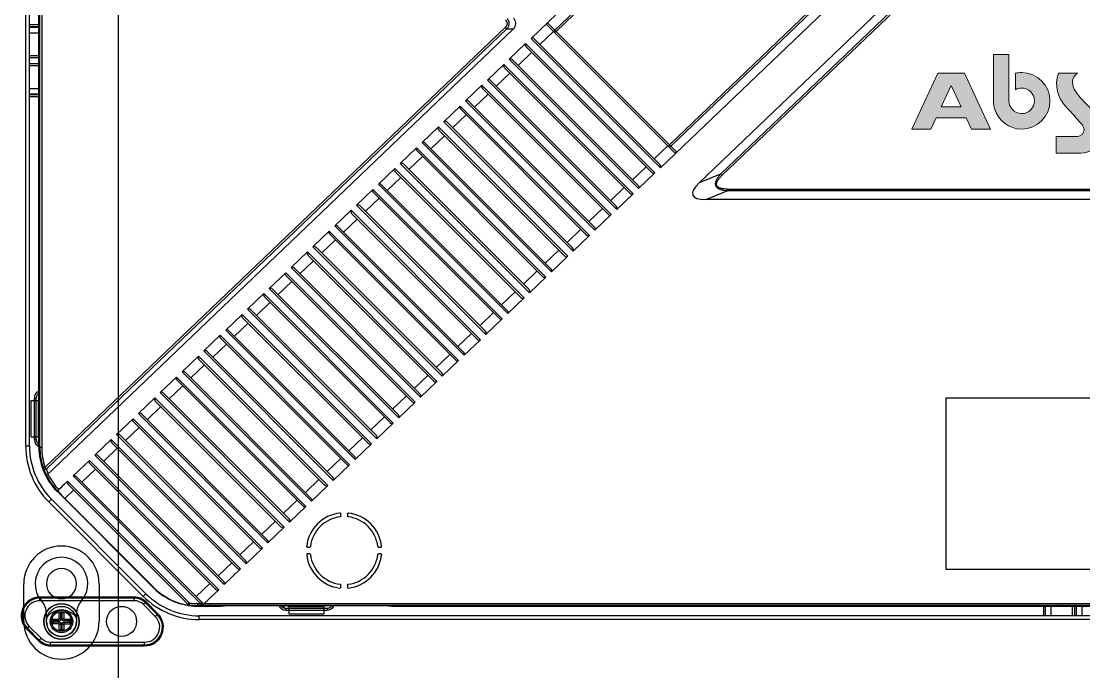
# Model space of a CAD drawing. Header units: millimetres. Extents: x 562 to 17351, y 2396 to 6995.
# Drawn here: x 12744.6 to 13026.5, y 4887.9 to 5060.4 of the extents above; entities that cross this region are included whole.
import ezdxf

# ---------------------------------------------------------------- set-up
doc = ezdxf.new("R2010")
doc.units = ezdxf.units.MM
doc.layers.add('02___PRT_ALL_AXES', color=7, linetype='Continuous')
doc.layers.add('1轮廓线', color=7, linetype='Continuous', lineweight=25)
doc.layers.add('图层 1', color=7, linetype='Continuous', lineweight=18)

# ---------------------------------------------------------------- blocks, each defined once
blk = doc.blocks.new('32211212')
at = {"color": 114, "linetype": 'Continuous', "lineweight": 25, "true_color": 0x139b48}
for p, q in [((3763.61, 2160.17), (3763.61, 1682.67)), ((3738.61, 1939.17), (3738.61, 1949.17)), ((3758.61, 1949.17), (3758.61, 1939.17)), ((3744.61, 1939.17), (3744.61, 1941.23)), ((3752.61, 1941.23), (3752.61, 1939.17))]:
    blk.add_line(p, q, dxfattribs=at)
for centre, radius, start, end in [((3748.61, 1949.17), 10, 0, 180), ((3748.61, 1949.17), 7, 318.5904, 221.4096), ((3748.61, 1949.17), 4, 0, 180), ((3748.61, 1949.17), 4, 180, 0), ((3739.61, 1941.23), 5, 0, 41.4096), ((3757.61, 1941.23), 5, 138.5904, 180), ((3748.61, 1937.17), 5, 36.8699, 143.1301), ((3748.61, 1939.17), 10, 180, 0), ((3748.61, 1939.17), 4, 180, 0)]:
    blk.add_arc(centre, radius, start, end, dxfattribs=at)
blk = doc.blocks.new('*U169')
blk.add_blockref('32211212', (-3997.61, -1923.42))
blk = doc.blocks.new('*U170')
at = {"color": 0, "linetype": 'ByBlock', "lineweight": -2, "transparency": 16777216}
blk.add_blockref('*U169', (600, 675), dxfattribs=at)
blk = doc.blocks.new('DASFASFASEFWE')
at = {"true_color": 0xf58220}
h = blk.add_hatch(color=30, dxfattribs=at)
edge = h.paths.add_edge_path()
edge.add_spline(control_points=[(114.92, 3376.47), (115.06, 3376.06), (115.29, 3375.68), (115.57, 3375.36), (116.19, 3374.65), (117.1, 3374.2), (118.12, 3374.2), (119.99, 3374.2), (121.51, 3375.73), (121.51, 3377.59), (121.51, 3379.46), (119.99, 3380.99), (118.12, 3380.99), (117.51, 3380.99), (116.94, 3380.82), (116.44, 3380.54), (116.44, 3380.54), (116.44, 3384.89), (116.44, 3384.89), (117, 3385.02), (117.56, 3385.08), (118.12, 3385.08), (122.24, 3385.08), (125.61, 3381.72), (125.61, 3377.59), (125.61, 3373.47), (122.24, 3370.1), (118.12, 3370.1), (114.71, 3370.1), (111.81, 3372.41), (110.92, 3375.54), (110.62, 3376.56), (110.63, 3377.53), (110.63, 3378.59), (110.63, 3378.59), (110.63, 3379.8), (110.63, 3379.8), (110.63, 3379.8), (110.63, 3389.92), (110.63, 3389.92), (110.63, 3389.92), (114.73, 3389.92), (114.73, 3389.92), (114.73, 3386.12), (114.73, 3382.32), (114.73, 3378.51), (114.73, 3377.81), (114.68, 3377.15), (114.92, 3376.47)], knot_values=[0, 0, 0, 0, 1, 1, 1, 2, 2, 2, 3, 3, 3, 4, 4, 4, 5, 5, 5, 6, 6, 6, 7, 7, 7, 8, 8, 8, 9, 9, 9, 10, 10, 10, 11, 11, 11, 12, 12, 12, 13, 13, 13, 14, 14, 14, 15, 15, 15, 16, 16, 16, 16], degree=3, periodic=0)
h = blk.add_hatch(color=256)
h.paths.add_polyline_path([(96.75, 3375.98), (102.05, 3375.98), (99.4, 3381.67)], flags=16)
h.paths.add_polyline_path([(103.38, 3373.12), (95.41, 3373.12), (94.01, 3370.1), (88.97, 3370.1), (95.89, 3384.95), (100.44, 3384.95), (102.9, 3384.95), (109.82, 3370.1), (104.79, 3370.1)])
h = blk.add_hatch(color=256)
edge = h.paths.add_edge_path()
edge.add_spline(control_points=[(127.88, 3384.95), (127.88, 3384.95), (132.93, 3384.95), (132.93, 3384.95), (131.2, 3383.71), (131.32, 3381.66), (132.44, 3380.03), (132.78, 3379.53), (133.2, 3379.02), (133.62, 3378.51), (135.01, 3376.85), (136.53, 3375.72), (137.69, 3374.12), (139.19, 3372.07), (139.81, 3369.79), (138.82, 3367.24), (138.3, 3365.93), (137.39, 3364.83), (136.16, 3364.26), (135.22, 3363.83), (134.16, 3363.67), (133.05, 3363.67), (133.05, 3363.67), (127.22, 3363.67), (127.22, 3363.67), (127.22, 3363.67), (127.22, 3368.17), (127.22, 3368.17), (127.22, 3368.17), (132.87, 3368.17), (132.87, 3368.17), (132.87, 3368.17), (132.87, 3368.17), (132.87, 3368.17), (132.87, 3368.17), (132.87, 3368.17), (132.87, 3368.17), (132.87, 3368.17), (132.88, 3368.17), (132.88, 3368.17), (132.88, 3368.17), (132.88, 3368.17), (132.88, 3368.17), (133.87, 3368.18), (134.67, 3368.98), (134.67, 3369.97), (134.67, 3370.83), (133.99, 3371.43), (133.47, 3372.02), (132.18, 3373.5), (130.8, 3375.02), (130.07, 3375.77), (127.47, 3378.47), (126.76, 3381.55), (127.88, 3384.95)], knot_values=[0, 0, 0, 0, 1, 1, 1, 2, 2, 2, 3, 3, 3, 4, 4, 4, 5, 5, 5, 6, 6, 6, 7, 7, 7, 8, 8, 8, 9, 9, 9, 10, 10, 10, 11, 11, 11, 12, 12, 12, 13, 13, 13, 14, 14, 14, 15, 15, 15, 16, 16, 16, 17, 17, 17, 18, 18, 18, 18], degree=3, periodic=0)
at = {"color": 7, "linetype": 'Continuous'}
for p, q in [((129.9, 3529.77), (-12.06, 3394.16)), ((-5.74, 3396.34), (131.83, 3527.76)), ((-5.43, 3396.02), (132.13, 3527.43)), ((-142.38, 3285.7), (-142.38, 3490.95)), ((-141.88, 3490.95), (-141.88, 3285.7)), ((-142.65, 3298.32), (-142.65, 3478.32)), ((127.98, 3464.68), (24.63, 3365.95)), ((22.26, 3359.84), (129.9, 3462.67)), ((128.34, 3464.31), (24.99, 3365.59)), ((129.9, 3448.84), (32.56, 3355.86)), ((38.2, 3358.12), (131.46, 3447.21)), ((38.56, 3357.75), (131.82, 3446.84)), ((-18.84, 3397.09), (-140.97, 3280.42)), ((-18.46, 3396.69), (-18.84, 3397.09)), ((-7.75, 3397.63), (25.93, 3363.96)), ((-5.74, 3396.34), (-7.72, 3398.31)), ((-18.46, 3396.69), (-140.68, 3279.94)), ((-16.69, 3396.65), (-140.65, 3278.24)), ((-18.46, 3396.69), (-16.69, 3396.65)), ((-12.06, 3394.16), (22.26, 3359.84)), ((-11.2, 3394.01), (22.12, 3360.69)), ((-9.72, 3392.53), (-6.1, 3395.98)), ((-5.43, 3396.02), (-5.79, 3395.67)), ((-5.43, 3396.02), (-5.74, 3396.34)), ((24.63, 3365.95), (-5.43, 3396.02)), ((-13.51, 3392.78), (-17.85, 3388.64)), ((20.81, 3358.46), (-13.51, 3392.78)), ((19.95, 3358.61), (-13.37, 3391.94)), ((-17.85, 3388.64), (16.47, 3354.32)), ((-16.99, 3388.49), (16.34, 3355.16)), ((-15.5, 3387), (-11.89, 3390.46)), ((-19.29, 3387.25), (-23.63, 3383.11)), ((15.02, 3352.94), (-19.29, 3387.25)), ((14.17, 3353.09), (-19.16, 3386.41)), ((-23.63, 3383.11), (10.68, 3348.79)), ((-22.78, 3382.96), (10.55, 3349.63)), ((-21.29, 3381.47), (-17.67, 3384.93)), ((-25.08, 3381.73), (-29.42, 3377.58)), ((9.24, 3347.41), (-25.08, 3381.73)), ((8.38, 3347.56), (-24.95, 3380.89)), ((-29.42, 3377.58), (4.9, 3343.26)), ((-28.56, 3377.43), (4.76, 3344.1)), ((-27.08, 3375.95), (-23.46, 3379.4)), ((-30.87, 3376.2), (-35.21, 3372.05)), ((3.45, 3341.88), (-30.87, 3376.2)), ((2.6, 3342.03), (-30.73, 3375.36)), ((-35.21, 3372.05), (-0.89, 3337.74)), ((-34.35, 3371.9), (-1.02, 3338.58)), ((-32.86, 3370.42), (-29.25, 3373.87)), ((-36.65, 3370.67), (-40.99, 3366.53)), ((-2.33, 3336.35), (-36.65, 3370.67)), ((-3.19, 3336.5), (-36.52, 3369.83)), ((-40.99, 3366.53), (-6.67, 3332.21)), ((-40.14, 3366.38), (-6.81, 3333.05)), ((-38.65, 3364.89), (-35.03, 3368.35)), ((24.28, 3365.6), (24.63, 3365.95)), ((24.99, 3365.59), (24.63, 3365.95)), ((-42.44, 3365.14), (-46.78, 3361)), ((-8.12, 3330.83), (-42.44, 3365.14)), ((-8.98, 3330.98), (-42.31, 3364.3)), ((24.25, 3365.63), (20.64, 3362.17)), ((26.59, 3363.99), (24.99, 3365.59)), ((-46.78, 3361), (-12.46, 3326.68)), ((-45.92, 3360.85), (-12.59, 3327.52)), ((-44.44, 3359.36), (-40.82, 3362.82)), ((-48.22, 3359.62), (-52.56, 3355.47)), ((-13.91, 3325.3), (-48.22, 3359.62)), ((-14.76, 3325.45), (-48.09, 3358.78)), ((18.47, 3360.1), (14.85, 3356.64)), ((16.47, 3354.32), (20.81, 3358.46)), ((38.2, 3358.12), (32.56, 3355.86)), ((38.2, 3358.12), (38.56, 3357.75)), ((-52.56, 3355.47), (-18.25, 3321.15)), ((-51.71, 3355.32), (-18.38, 3321.99)), ((-50.22, 3353.84), (-46.61, 3357.29)), ((12.68, 3354.57), (9.07, 3351.12)), ((-54.01, 3354.09), (-58.35, 3349.94)), ((-56.01, 3348.31), (-52.39, 3351.76)), ((-19.69, 3319.77), (-54.01, 3354.09)), ((-20.55, 3319.92), (-53.88, 3353.25)), ((10.68, 3348.79), (15.02, 3352.94)), ((34.33, 3351.42), (39.98, 3353.69)), ((39.98, 3354.2), (39.98, 3353.69)), ((39.98, 3354.2), (226.73, 3354.2)), ((226.73, 3353.69), (39.98, 3353.69)), ((-58.35, 3349.94), (-24.03, 3315.63)), ((-57.49, 3349.79), (-24.17, 3316.47)), ((6.9, 3349.04), (3.28, 3345.59)), ((232.37, 3351.42), (34.33, 3351.42)), ((-59.8, 3348.56), (-64.14, 3344.42)), ((-61.79, 3342.78), (-58.18, 3346.24)), ((-25.48, 3314.24), (-59.8, 3348.56)), ((-26.34, 3314.39), (-59.66, 3347.72)), ((4.9, 3343.26), (9.24, 3347.41)), ((-64.14, 3344.42), (-29.82, 3310.1)), ((-63.28, 3344.27), (-29.95, 3310.94)), ((1.11, 3343.52), (-2.51, 3340.06)), ((-65.58, 3343.03), (-69.92, 3338.89)), ((-67.58, 3337.25), (-63.96, 3340.71)), ((-31.27, 3308.72), (-65.58, 3343.03)), ((-32.12, 3308.87), (-65.45, 3342.19)), ((-0.89, 3337.74), (3.45, 3341.88)), ((-69.92, 3338.89), (-35.61, 3304.57)), ((-69.07, 3338.74), (-35.74, 3305.41)), ((-4.68, 3337.99), (-8.29, 3334.53)), ((-71.37, 3337.51), (-75.71, 3333.36)), ((-73.37, 3331.73), (-69.75, 3335.18)), ((-37.05, 3303.19), (-71.37, 3337.51)), ((-37.91, 3303.34), (-71.24, 3336.67)), ((-6.67, 3332.21), (-2.33, 3336.35)), ((-77.16, 3331.98), (-81.5, 3327.83)), ((-42.84, 3297.66), (-77.16, 3331.98)), ((-75.71, 3333.36), (-41.39, 3299.04)), ((-74.85, 3333.21), (-41.53, 3299.88)), ((-10.46, 3332.46), (-14.08, 3329.01)), ((-79.15, 3326.2), (-75.54, 3329.65)), ((-43.69, 3297.81), (-77.02, 3331.14)), ((-12.46, 3326.68), (-8.12, 3330.83)), ((-82.94, 3326.45), (-87.28, 3322.31)), ((-48.62, 3292.13), (-82.94, 3326.45)), ((-81.5, 3327.83), (-47.18, 3293.52)), ((-80.64, 3327.68), (-47.31, 3294.36)), ((-16.25, 3326.93), (-19.87, 3323.48)), ((-84.94, 3320.67), (-81.32, 3324.13)), ((-49.48, 3292.28), (-82.81, 3325.61)), ((-18.25, 3321.15), (-13.91, 3325.3)), ((-88.73, 3320.92), (-93.07, 3316.78)), ((-54.41, 3286.61), (-88.73, 3320.92)), ((-87.28, 3322.31), (-52.96, 3287.99)), ((-86.43, 3322.16), (-53.1, 3288.83)), ((-22.04, 3321.41), (-25.65, 3317.95)), ((-90.73, 3315.14), (-87.11, 3318.6)), ((-55.27, 3286.76), (-88.59, 3320.08)), ((-24.03, 3315.63), (-19.69, 3319.77)), ((-94.51, 3315.4), (-98.85, 3311.25)), ((-60.2, 3281.08), (-94.51, 3315.4)), ((-93.07, 3316.78), (-58.75, 3282.46)), ((-92.21, 3316.63), (-58.88, 3283.3)), ((-27.82, 3315.88), (-31.44, 3312.42)), ((-96.51, 3309.62), (-92.9, 3313.07)), ((-61.05, 3281.23), (-94.38, 3314.56)), ((-29.82, 3310.1), (-25.48, 3314.24)), ((-100.3, 3309.87), (-104.64, 3305.72)), ((-65.98, 3275.55), (-100.3, 3309.87)), ((-98.85, 3311.25), (-64.54, 3276.93)), ((-98, 3311.1), (-64.67, 3277.77)), ((-33.61, 3310.35), (-37.22, 3306.9)), ((-102.3, 3304.09), (-98.68, 3307.54)), ((-66.84, 3275.7), (-100.17, 3309.03)), ((-35.61, 3304.57), (-31.27, 3308.72)), ((-106.09, 3304.34), (-110.43, 3300.2)), ((-71.77, 3270.02), (-106.09, 3304.34)), ((-104.64, 3305.72), (-70.32, 3271.41)), ((-103.78, 3305.57), (-70.46, 3272.25)), ((-39.39, 3304.82), (-43.01, 3301.37)), ((-108.08, 3298.56), (-104.47, 3302.02)), ((-72.63, 3270.17), (-105.95, 3303.5)), ((-41.39, 3299.04), (-37.05, 3303.19)), ((-142.76, 3298.13), (-142.65, 3298.32)), ((-111.87, 3298.81), (-116.21, 3294.67)), ((-77.56, 3264.5), (-111.87, 3298.81)), ((-110.43, 3300.2), (-76.11, 3265.88)), ((-109.57, 3300.05), (-76.24, 3266.72)), ((-45.18, 3299.3), (-48.8, 3295.84)), ((98.1, 3298.82), (168.6, 3298.82)), ((98.1, 3253.32), (98.1, 3298.82)), ((-144.65, 3288.52), (-144.65, 3298.13)), ((-144.65, 3298.13), (-142.76, 3298.13)), ((-142.76, 3288.52), (-142.76, 3298.13)), ((-113.87, 3293.03), (-110.25, 3296.49)), ((-78.41, 3264.65), (-111.74, 3297.97)), ((-47.18, 3293.52), (-42.84, 3297.66)), ((-117.66, 3293.29), (-122, 3289.14)), ((-83.34, 3258.97), (-117.66, 3293.29)), ((-116.21, 3294.67), (-81.9, 3260.35)), ((-115.36, 3294.52), (-82.03, 3261.19)), ((-50.97, 3293.77), (-54.58, 3290.31)), ((-119.66, 3287.51), (-116.04, 3290.96)), ((-84.2, 3259.12), (-117.53, 3292.45)), ((-52.96, 3287.99), (-48.62, 3292.13)), ((-144.65, 3288.52), (-142.76, 3288.52)), ((-142.65, 3288.32), (-142.76, 3288.52)), ((-142.65, 3285.7), (-142.65, 3288.32)), ((-123.45, 3287.76), (-127.79, 3283.61)), ((-89.13, 3253.44), (-123.45, 3287.76)), ((-89.98, 3253.59), (-123.31, 3286.92)), ((-122, 3289.14), (-87.68, 3254.82)), ((-121.14, 3288.99), (-87.81, 3255.66)), ((-56.75, 3288.24), (-60.37, 3284.79)), ((-142.65, 3285.7), (-141.88, 3285.7)), ((-125.44, 3281.98), (-121.83, 3285.43)), ((-58.75, 3282.46), (-54.41, 3286.61)), ((-129.23, 3282.23), (-133.57, 3278.09)), ((-94.91, 3247.91), (-129.23, 3282.23)), ((-95.77, 3248.06), (-129.1, 3281.39)), ((-127.79, 3283.61), (-93.47, 3249.3)), ((-126.93, 3283.46), (-93.6, 3250.14)), ((-62.54, 3282.71), (-66.16, 3279.26)), ((-141.44, 3280.26), (-140.97, 3280.42)), ((-131.23, 3276.45), (-127.61, 3279.91)), ((-64.54, 3276.93), (-60.2, 3281.08)), ((-135.02, 3276.7), (-135.37, 3276.37)), ((-102.73, 3244.41), (-135.02, 3276.7)), ((-134.88, 3275.86), (-102.99, 3243.97)), ((-133.57, 3278.09), (-99.74, 3244.26)), ((-132.71, 3277.94), (-99.39, 3244.61)), ((-68.33, 3277.19), (-71.94, 3273.73)), ((-137.29, 3274.56), (-137.81, 3274.03)), ((-137.81, 3274.03), (-112.19, 3248.41)), ((-137.21, 3273.69), (-137.68, 3274.16)), ((-137.21, 3273.69), (-135.76, 3272.12)), ((-135.76, 3272.12), (-133.4, 3274.38)), ((-70.32, 3271.41), (-65.98, 3275.55)), ((-112.11, 3248.48), (-135.76, 3272.12)), ((-74.11, 3271.66), (-77.73, 3268.2)), ((-76.11, 3265.88), (-71.77, 3270.02)), ((-62.55, 3267.46), (-62.55, 3268.06)), ((-60.75, 3268.06), (-60.75, 3267.46)), ((-79.9, 3266.13), (-83.51, 3262.68)), ((-81.9, 3260.35), (-77.56, 3264.5)), ((-85.68, 3260.6), (-89.3, 3257.15)), ((-87.68, 3254.82), (-83.34, 3258.97)), ((-71.39, 3259.22), (-70.78, 3259.22)), ((-52.51, 3259.22), (-51.91, 3259.22)), ((-70.78, 3257.42), (-71.39, 3257.42)), ((-51.91, 3257.42), (-52.51, 3257.42)), ((-91.47, 3255.08), (-95.09, 3251.62)), ((-93.47, 3249.3), (-89.13, 3253.44)), ((168.6, 3253.32), (98.1, 3253.32)), ((-112.19, 3248.41), (-112.11, 3248.48)), ((-97.26, 3249.55), (-100.87, 3246.09)), ((-98.74, 3244.26), (-94.91, 3247.91)), ((-62.55, 3248.58), (-62.55, 3249.19)), ((-60.75, 3249.19), (-60.75, 3248.58)), ((-99.74, 3244.26), (-99.39, 3244.61)), ((-103.08, 3244.06), (-102.73, 3244.41)), ((-102.79, 3243.95), (-102.8, 3243.92)), ((-102.76, 3244.44), (-102.79, 3243.95)), ((-102.73, 3243.85), (-102.7, 3243.82)), ((-100.52, 3244.26), (-100.52, 3243.57)), ((-100.52, 3244.26), (-99.74, 3244.26)), ((367.23, 3243.76), (-100.52, 3243.76)), ((-100.52, 3243.57), (-95.06, 3243.57)), ((-99.74, 3243.82), (-99.74, 3244.26)), ((-98.74, 3244.26), (365.45, 3244.26)), ((-94.23, 3243.64), (-94.23, 3243.61)), ((-77.56, 3243.68), (-93.41, 3243.68)), ((-76.57, 3243.63), (-76.28, 3243.46)), ((-76.28, 3243.46), (-76.28, 3241.57)), ((-76.28, 3243.46), (-67.01, 3243.46)), ((-66.73, 3243.63), (-67.01, 3243.46)), ((-67.01, 3243.46), (-67.01, 3241.57)), ((-49.88, 3243.68), (-65.73, 3243.68)), ((-49.08, 3243.64), (-49.04, 3243.61)), ((-48.24, 3243.57), (164.94, 3243.57)), ((-76.28, 3241.57), (-67.01, 3241.57))]:
    blk.add_line(p, q, dxfattribs=at)
blk.add_line((114.92, 3376.47), (114.92, 3376.47))
blk.add_line((114.92, 3376.47), (114.92, 3376.47))
blk.add_line((114.92, 3376.47), (114.92, 3376.47))
for centre, radius, start, end in [((-18.1, 3398.08), 2, 314.5414, 44.1483), ((-126.15, 3285.7), 16.5, 180, 225), ((-126.15, 3285.7), 16.24, 180, 199.5919), ((-126.15, 3285.7), 15.74, 180, 199.5919), ((-125.75, 3285.31), 16.48, 198.9385, 205.3716), ((-218.21, 3233.82), 90.2, 30.747, 31.1083), ((-125.54, 3285.11), 16, 198.8856, 203.72), ((-126.15, 3285.7), 15.82, 206.6951, 225.0355), ((-126.15, 3285.7), 16.32, 207.2303, 225), ((-61.65, 3258.32), 10, 96.4293, 173.5706), ((-61.65, 3258.32), 9, 96.8551, 173.1449), ((-61.65, 3258.32), 9, 6.8551, 83.1449), ((-61.65, 3258.32), 10, 6.4293, 83.5706), ((-61.65, 3258.32), 10, 186.4293, 263.5706), ((-61.65, 3258.32), 9, 186.8551, 263.1449), ((-61.65, 3258.32), 9, 276.8551, 353.1449), ((-61.65, 3258.32), 10, 276.4293, 353.5706), ((-100.52, 3260.07), 16.5, 225, 270), ((-100.52, 3260.07), 16.4, 225, 262.364), ((-102.73, 3244.41), 0.497, 225.004, 262.2069), ((-102.63, 3244.32), 0.503, 224.9881, 262.3479), ((-100.52, 3260.07), 16.32, 261.9828, 270), ((-100.52, 3260.07), 15.82, 261.9828, 270), ((-99.89, 3244.41), 0.611, 314.9932, 323.2755)]:
    blk.add_arc(centre, radius, start, end, dxfattribs=at)
for centre, major_axis, ratio, start_param, end_param in [((-11.57, 3393.67), (0.507, -0.483), 0.713711, 1.537498, 3.108294), ((-13.01, 3392.29), (0.507, -0.483), 0.713711, 3.108294, 4.679091), ((-17.35, 3388.14), (0.507, -0.483), 0.713711, 1.537498, 3.108294), ((-18.8, 3386.76), (0.507, -0.483), 0.713711, 3.108294, 4.679091), ((-23.14, 3382.61), (0.507, -0.483), 0.713711, 1.537498, 3.108294), ((-24.58, 3381.23), (0.507, -0.483), 0.713711, 3.108294, 4.679091), ((-28.92, 3377.09), (0.507, -0.483), 0.713711, 1.537498, 3.108294), ((-30.37, 3375.7), (0.507, -0.483), 0.713711, 3.108294, 4.679091), ((-34.71, 3371.56), (0.507, -0.483), 0.713711, 1.537498, 3.108294), ((-36.16, 3370.18), (0.507, -0.483), 0.713711, 3.108294, 4.679091), ((-40.5, 3366.03), (0.507, -0.483), 0.713711, 1.537498, 3.108294), ((-41.94, 3364.65), (0.507, -0.483), 0.713711, 3.108294, 4.679091), ((26.28, 3364.3), (0.374, 0.332), 0.886846, -3.089865, -1.530834), ((-46.28, 3360.5), (0.507, -0.483), 0.713711, 1.537498, 3.108294), ((21.76, 3360.34), (0.507, -0.483), 0.713711, -0.033298, 1.537498), ((-47.73, 3359.12), (0.507, -0.483), 0.713711, 3.108294, 4.679091), ((20.32, 3358.96), (0.507, -0.483), 0.713711, -1.604095, -0.033298), ((-52.07, 3354.98), (0.507, -0.483), 0.713711, 1.537498, 3.108294), ((15.98, 3354.81), (0.507, -0.483), 0.713711, -0.033298, 1.537498), ((52.16, 3361.14), (21.3, 8.54), 0.217892, 2.643726, 3.639459), ((-53.52, 3353.59), (0.507, -0.483), 0.713711, 3.108294, 4.679091), ((14.53, 3353.43), (0.507, -0.483), 0.713711, -1.604095, -0.033298), ((-57.86, 3349.45), (0.507, -0.483), 0.713711, 1.537498, 3.108294), ((10.19, 3349.29), (0.507, -0.483), 0.713711, -0.033298, 1.537498), ((-59.3, 3348.07), (0.507, -0.483), 0.713711, 3.108294, 4.679091), ((8.74, 3347.9), (0.507, -0.483), 0.713711, -1.604095, -0.033298), ((-63.64, 3343.92), (0.507, -0.483), 0.713711, 1.537498, 3.108294), ((4.4, 3343.76), (0.507, -0.483), 0.713711, -0.033298, 1.537498), ((-65.09, 3342.54), (0.507, -0.483), 0.713711, 3.108294, 4.679091), ((2.96, 3342.38), (0.507, -0.483), 0.713711, -1.604095, -0.033298), ((-69.43, 3338.39), (0.507, -0.483), 0.713711, 1.537498, 3.108294), ((-1.38, 3338.23), (0.507, -0.483), 0.713711, -0.033298, 1.537498), ((-70.87, 3337.01), (0.507, -0.483), 0.713711, 3.108294, 4.679091), ((-2.83, 3336.85), (0.507, -0.483), 0.713711, -1.604095, -0.033298), ((-76.66, 3331.48), (0.507, -0.483), 0.713711, 3.108294, 4.679091), ((-75.21, 3332.87), (0.507, -0.483), 0.713711, 1.537498, 3.108294), ((-7.17, 3332.7), (0.507, -0.483), 0.713711, -0.033298, 1.537498), ((-8.62, 3331.32), (0.507, -0.483), 0.713711, -1.604095, -0.033298), ((-82.45, 3325.96), (0.507, -0.483), 0.713711, 3.108294, 4.679091), ((-81, 3327.34), (0.507, -0.483), 0.713711, 1.537498, 3.108294), ((-12.96, 3327.18), (0.507, -0.483), 0.713711, -0.033298, 1.537498), ((-14.4, 3325.79), (0.507, -0.483), 0.713711, -1.604095, -0.033298), ((-88.23, 3320.43), (0.507, -0.483), 0.713711, 3.108294, 4.679091), ((-86.79, 3321.81), (0.507, -0.483), 0.713711, 1.537498, 3.108294), ((-18.74, 3321.65), (0.507, -0.483), 0.713711, -0.033298, 1.537498), ((-20.19, 3320.27), (0.507, -0.483), 0.713711, -1.604095, -0.033298), ((-94.02, 3314.9), (0.507, -0.483), 0.713711, 3.108294, 4.679091), ((-92.57, 3316.28), (0.507, -0.483), 0.713711, 1.537498, 3.108294), ((-24.53, 3316.12), (0.507, -0.483), 0.713711, -0.033298, 1.537498), ((-25.97, 3314.74), (0.507, -0.483), 0.713711, -1.604095, -0.033298), ((-99.81, 3309.37), (0.507, -0.483), 0.713711, 3.108294, 4.679091), ((-98.36, 3310.76), (0.507, -0.483), 0.713711, 1.537498, 3.108294), ((-30.31, 3310.59), (0.507, -0.483), 0.713711, -0.033298, 1.537498), ((-31.76, 3309.21), (0.507, -0.483), 0.713711, -1.604095, -0.033298), ((-105.59, 3303.85), (0.507, -0.483), 0.713711, 3.108294, 4.679091), ((-104.15, 3305.23), (0.507, -0.483), 0.713711, 1.537498, 3.108294), ((-36.1, 3305.07), (0.507, -0.483), 0.713711, -0.033298, 1.537498), ((-37.55, 3303.68), (0.507, -0.483), 0.713711, -1.604095, -0.033298), ((-111.38, 3298.32), (0.507, -0.483), 0.713711, 3.108294, 4.679091), ((-109.93, 3299.7), (0.507, -0.483), 0.713711, 1.537498, 3.108294), ((-41.89, 3299.54), (0.507, -0.483), 0.713711, -0.033298, 1.537498), ((-43.33, 3298.16), (0.507, -0.483), 0.713711, -1.604095, -0.033298), ((-117.16, 3292.79), (0.507, -0.483), 0.713711, 3.108294, 4.679091), ((-115.72, 3294.17), (0.507, -0.483), 0.713711, 1.537498, 3.108294), ((-47.67, 3294.01), (0.507, -0.483), 0.713711, -0.033298, 1.537498), ((-49.12, 3292.63), (0.507, -0.483), 0.713711, -1.604095, -0.033298), ((-122.95, 3287.26), (0.507, -0.483), 0.713711, 3.108294, 4.679091), ((-121.5, 3288.65), (0.507, -0.483), 0.713711, 1.537498, 3.108294), ((-53.46, 3288.48), (0.507, -0.483), 0.713711, -0.033298, 1.537498), ((-54.91, 3287.1), (0.507, -0.483), 0.713711, -1.604095, -0.033298), ((-128.74, 3281.74), (0.507, -0.483), 0.713711, 3.108294, 4.679091), ((-127.29, 3283.12), (0.507, -0.483), 0.713711, 1.537498, 3.108294), ((-60.69, 3281.57), (0.507, -0.483), 0.713711, -1.604095, -0.033298), ((-59.25, 3282.96), (0.507, -0.483), 0.713711, -0.033298, 1.537498), ((-134.52, 3276.21), (0.507, -0.483), 0.713711, 3.108294, 4.679091), ((-66.48, 3276.05), (0.507, -0.483), 0.713711, -1.604095, -0.033298), ((-65.03, 3277.43), (0.507, -0.483), 0.713711, -0.033298, 1.537498), ((-72.26, 3270.52), (0.507, -0.483), 0.713711, -1.604095, -0.033298), ((-70.82, 3271.9), (0.507, -0.483), 0.713711, -0.033298, 1.537498), ((-62.75, 3268.06), (0.087, 0.185), 0.979445, -1.124487, 0.541705), ((-78.05, 3264.99), (0.507, -0.483), 0.713711, -1.604095, -0.033298), ((-76.6, 3266.37), (0.507, -0.483), 0.713711, -0.033298, 1.537498), ((-83.84, 3259.46), (0.507, -0.483), 0.713711, -1.604095, -0.033298), ((-82.39, 3260.85), (0.507, -0.483), 0.713711, -0.033298, 1.537498), ((-51.91, 3259.42), (0.185, -0.087), 0.979445, -1.124486, 0.54171), ((-71.38, 3257.22), (0.185, -0.087), 0.979445, 2.017106, 3.683302), ((-89.62, 3253.94), (0.507, -0.483), 0.713711, -1.604095, -0.033298), ((-88.18, 3255.32), (0.507, -0.483), 0.713711, -0.033298, 1.537498), ((-95.41, 3248.41), (0.507, -0.483), 0.713711, -1.604095, -0.033298), ((-93.96, 3249.79), (0.507, -0.483), 0.713711, -0.033298, 1.537498), ((-60.55, 3248.59), (0.087, 0.185), 0.979445, -4.26608, -2.599888), ((-99.76, 3244.26), (1.14, 0.27), 0.371892, -1.646614, -0.564019), ((-77.56, 3243.63), (1, 0), 0.052408, 0.087266, 1.570796), ((-65.73, 3243.63), (1, 0), 0.052408, 1.570796, 3.054326)]:
    blk.add_ellipse(centre, major_axis=major_axis, ratio=ratio, start_param=start_param, end_param=end_param, dxfattribs=at)
for points, knots in [([(-18.84, 3397.09), (-18.7, 3397.22), (-18.46, 3397.52), (-18.32, 3397.99), (-18.37, 3398.36), (-18.5, 3398.72), (-18.68, 3398.94), (-18.82, 3399.08)], [0, 0, 0, 0, 0.24974, 0.49918, 0.62445, 0.750299, 1, 1, 1, 1]), ([(-18.43, 3399.47), (-18.27, 3399.27), (-18.08, 3398.94), (-17.94, 3398.45), (-17.91, 3398.08), (-17.95, 3397.7), (-18.1, 3397.22), (-18.3, 3396.89), (-18.46, 3396.69)], [0, 0, 0, 0, 0.249436, 0.374674, 0.499993, 0.625311, 0.75055, 1, 1, 1, 1]), ([(-7.75, 3397.63), (-7.79, 3397.67), (-7.86, 3397.78), (-7.89, 3397.93), (-7.87, 3398.05), (-7.84, 3398.15), (-7.79, 3398.23), (-7.74, 3398.29), (-7.72, 3398.31)], [0, 0, 0, 0, 0.226538, 0.465476, 0.592176, 0.724406, 0.861597, 1, 1, 1, 1]), ([(-5.94, 3395.82), (-5.97, 3395.85), (-5.98, 3395.92), (-5.97, 3395.99), (-5.95, 3396.06), (-5.92, 3396.1), (-5.91, 3396.13)], [0, 0, 0, 0, 0.382574, 0.514482, 0.661748, 1, 1, 1, 1]), ([(-5.91, 3396.13), (-5.88, 3396.17), (-5.83, 3396.24), (-5.78, 3396.31), (-5.74, 3396.34)], [0, 0, 0, 0, 0.502985, 1, 1, 1, 1]), ([(24.46, 3365.42), (24.48, 3365.4), (24.52, 3365.38), (24.6, 3365.37), (24.7, 3365.39), (24.76, 3365.42), (24.79, 3365.44)], [0, 0, 0, 0, 0.193244, 0.417835, 0.686823, 1, 1, 1, 1]), ([(24.79, 3365.44), (24.83, 3365.46), (24.9, 3365.5), (24.96, 3365.56), (24.99, 3365.59)], [0, 0, 0, 0, 0.488777, 1, 1, 1, 1]), ([(39.98, 3353.69), (39.69, 3353.71), (39.27, 3353.76), (38.7, 3353.88), (38.29, 3354), (37.89, 3354.17), (37.52, 3354.39), (37.25, 3354.63), (37.09, 3354.87), (36.99, 3355.06), (36.93, 3355.27), (36.89, 3355.55), (36.91, 3355.91), (37.03, 3356.33), (37.2, 3356.72), (37.41, 3357.1), (37.74, 3357.57), (38.01, 3357.9), (38.2, 3358.12)], [0, 0, 0, 0, 0.124923, 0.187411, 0.249906, 0.312409, 0.374914, 0.437395, 0.468706, 0.50001, 0.531316, 0.562619, 0.625094, 0.687596, 0.750097, 0.812591, 0.875078, 1, 1, 1, 1]), ([(39.98, 3354.2), (39.72, 3354.2), (39.32, 3354.21), (38.8, 3354.27), (38.42, 3354.34), (38.11, 3354.43), (37.87, 3354.52), (37.7, 3354.61), (37.54, 3354.71), (37.4, 3354.84), (37.28, 3354.98), (37.19, 3355.14), (37.15, 3355.32), (37.13, 3355.5), (37.15, 3355.69), (37.19, 3355.88), (37.25, 3356.06), (37.36, 3356.29), (37.53, 3356.57), (37.76, 3356.88), (38.09, 3357.28), (38.37, 3357.56), (38.56, 3357.75)], [0, 0, 0, 0, 0.127686, 0.19122, 0.254424, 0.317145, 0.348233, 0.379239, 0.410261, 0.440883, 0.470774, 0.500024, 0.529271, 0.559157, 0.589772, 0.620788, 0.651789, 0.682872, 0.745587, 0.808786, 0.872318, 1, 1, 1, 1]), ([(-141.44, 3280.26), (-141.43, 3280.23), (-141.4, 3280.13), (-141.36, 3280.03), (-141.34, 3279.96)], [0, 0, 0, 0, 0.262407, 1, 1, 1, 1]), ([(-140.68, 3279.94), (-140.71, 3279.92), (-140.78, 3279.89), (-140.88, 3279.86), (-140.98, 3279.85), (-141.08, 3279.84), (-141.17, 3279.85), (-141.25, 3279.88), (-141.31, 3279.91), (-141.33, 3279.94), (-141.34, 3279.96)], [0, 0, 0, 0, 0.141319, 0.293935, 0.447302, 0.591507, 0.71956, 0.830254, 0.923391, 1, 1, 1, 1]), ([(-132.71, 3277.94), (-132.77, 3277.99), (-132.89, 3278.08), (-133.06, 3278.16), (-133.21, 3278.2), (-133.34, 3278.2), (-133.46, 3278.17), (-133.54, 3278.12), (-133.57, 3278.09)], [0, 0, 0, 0, 0.233473, 0.471785, 0.595317, 0.723583, 0.858548, 1, 1, 1, 1]), ([(-137.21, 3273.69), (-137.26, 3273.74), (-137.35, 3273.86), (-137.42, 3274.03), (-137.44, 3274.15), (-137.44, 3274.23), (-137.43, 3274.29), (-137.42, 3274.35), (-137.4, 3274.39), (-137.38, 3274.43), (-137.36, 3274.47), (-137.34, 3274.5), (-137.32, 3274.51)], [0, 0, 0, 0, 0.23314, 0.470919, 0.594052, 0.657744, 0.722888, 0.789022, 0.85743, 0.893057, 0.929346, 1, 1, 1, 1]), ([(-62.55, 3267.46), (-62.55, 3267.43), (-62.56, 3267.39), (-62.59, 3267.32), (-62.65, 3267.28), (-62.7, 3267.26), (-62.72, 3267.26)], [0, 0, 0, 0, 0.249679, 0.499925, 0.750498, 1, 1, 1, 1]), ([(-60.75, 3268.06), (-60.75, 3268.09), (-60.74, 3268.14), (-60.69, 3268.21), (-60.61, 3268.26), (-60.56, 3268.26), (-60.53, 3268.26)], [0, 0, 0, 0, 0.24976, 0.50009, 0.750249, 1, 1, 1, 1]), ([(-60.57, 3267.26), (-60.62, 3267.26), (-60.71, 3267.32), (-60.75, 3267.41), (-60.75, 3267.46)], [0, 0, 0, 0, 0.499756, 1, 1, 1, 1]), ([(-71.39, 3259.22), (-71.41, 3259.22), (-71.47, 3259.23), (-71.54, 3259.28), (-71.58, 3259.36), (-71.59, 3259.42), (-71.58, 3259.44)], [0, 0, 0, 0, 0.24976, 0.500091, 0.750249, 1, 1, 1, 1]), ([(-70.58, 3259.4), (-70.59, 3259.35), (-70.64, 3259.26), (-70.74, 3259.22), (-70.78, 3259.22)], [0, 0, 0, 0, 0.500005, 1, 1, 1, 1]), ([(-52.51, 3259.22), (-52.54, 3259.22), (-52.58, 3259.23), (-52.65, 3259.27), (-52.69, 3259.33), (-52.71, 3259.37), (-52.71, 3259.4)], [0, 0, 0, 0, 0.249679, 0.499925, 0.750498, 1, 1, 1, 1]), ([(-70.78, 3257.42), (-70.76, 3257.42), (-70.71, 3257.41), (-70.65, 3257.38), (-70.6, 3257.32), (-70.59, 3257.27), (-70.58, 3257.25)], [0, 0, 0, 0, 0.249679, 0.499925, 0.750498, 1, 1, 1, 1]), ([(-52.71, 3257.25), (-52.71, 3257.3), (-52.65, 3257.39), (-52.56, 3257.42), (-52.51, 3257.42)], [0, 0, 0, 0, 0.500005, 1, 1, 1, 1]), ([(-51.91, 3257.42), (-51.88, 3257.42), (-51.83, 3257.41), (-51.76, 3257.36), (-51.71, 3257.29), (-51.71, 3257.23), (-51.71, 3257.2)], [0, 0, 0, 0, 0.24976, 0.500091, 0.750249, 1, 1, 1, 1]), ([(-62.55, 3248.58), (-62.55, 3248.56), (-62.56, 3248.5), (-62.61, 3248.43), (-62.68, 3248.39), (-62.74, 3248.38), (-62.77, 3248.39)], [0, 0, 0, 0, 0.24976, 0.50009, 0.750249, 1, 1, 1, 1]), ([(-62.72, 3249.39), (-62.67, 3249.38), (-62.58, 3249.33), (-62.55, 3249.23), (-62.55, 3249.19)], [0, 0, 0, 0, 0.500005, 1, 1, 1, 1]), ([(-60.75, 3249.19), (-60.75, 3249.21), (-60.74, 3249.26), (-60.7, 3249.32), (-60.64, 3249.37), (-60.6, 3249.38), (-60.57, 3249.39)], [0, 0, 0, 0, 0.249679, 0.499925, 0.750498, 1, 1, 1, 1]), ([(-99.39, 3244.61), (-99.36, 3244.59), (-99.32, 3244.53), (-99.29, 3244.42), (-99.28, 3244.3), (-99.3, 3244.23), (-99.32, 3244.19)], [0, 0, 0, 0, 0.235043, 0.477373, 0.731915, 1, 1, 1, 1]), ([(-102.8, 3243.92), (-102.78, 3243.91), (-102.76, 3243.89), (-102.74, 3243.86), (-102.73, 3243.85)], [0, 0, 0, 0, 0.507064, 1, 1, 1, 1]), ([(-99.45, 3243.97), (-99.49, 3243.93), (-99.58, 3243.87), (-99.69, 3243.83), (-99.74, 3243.82)], [0, 0, 0, 0, 0.508728, 1, 1, 1, 1]), ([(-99.32, 3244.19), (-99.32, 3244.17), (-99.34, 3244.12), (-99.37, 3244.08), (-99.4, 3244.04)], [0, 0, 0, 0, 0.246126, 1, 1, 1, 1]), ([(-95.06, 3243.57), (-95.01, 3243.57), (-94.91, 3243.57), (-94.77, 3243.58), (-94.64, 3243.58), (-94.52, 3243.58), (-94.42, 3243.59), (-94.35, 3243.59), (-94.31, 3243.6), (-94.29, 3243.6), (-94.27, 3243.61), (-94.26, 3243.61), (-94.26, 3243.61)], [0, 0, 0, 0, 0.183944, 0.362856, 0.529354, 0.67717, 0.801738, 0.898779, 0.936022, 0.965419, 0.986767, 1, 1, 1, 1]), ([(-94.21, 3243.64), (-94.21, 3243.64), (-94.2, 3243.64), (-94.18, 3243.65), (-94.16, 3243.65), (-94.12, 3243.66), (-94.05, 3243.66), (-93.95, 3243.67), (-93.83, 3243.67), (-93.7, 3243.68), (-93.56, 3243.68), (-93.46, 3243.68), (-93.41, 3243.68)], [0, 0, 0, 0, 0.013233, 0.034581, 0.063978, 0.101221, 0.198262, 0.32283, 0.470646, 0.637144, 0.816056, 1, 1, 1, 1]), ([(-49.88, 3243.68), (-49.83, 3243.68), (-49.73, 3243.68), (-49.59, 3243.68), (-49.46, 3243.67), (-49.35, 3243.67), (-49.25, 3243.66), (-49.18, 3243.66), (-49.14, 3243.65), (-49.11, 3243.65), (-49.1, 3243.64), (-49.09, 3243.64), (-49.08, 3243.64)], [0, 0, 0, 0, 0.183944, 0.362856, 0.529354, 0.67717, 0.801738, 0.898779, 0.936022, 0.965419, 0.986767, 1, 1, 1, 1]), ([(-49.04, 3243.61), (-49.03, 3243.61), (-49.02, 3243.61), (-49.01, 3243.6), (-48.98, 3243.6), (-48.94, 3243.59), (-48.87, 3243.59), (-48.77, 3243.58), (-48.66, 3243.58), (-48.53, 3243.58), (-48.38, 3243.57), (-48.29, 3243.57), (-48.24, 3243.57)], [0, 0, 0, 0, 0.013233, 0.034581, 0.063978, 0.101221, 0.198262, 0.32283, 0.470646, 0.637144, 0.816056, 1, 1, 1, 1])]:
    blk.add_open_spline(points, degree=3, knots=knots, dxfattribs=at)
blk.add_open_spline([(-135.37, 3276.37), (-136.02, 3275.75), (-136.67, 3275.13), (-137.32, 3274.51)], degree=3, dxfattribs=at)
at = {"layer": '图层 1', "lineweight": 0}
for points in [[(103.38, 3373.12), (95.41, 3373.12), (94.01, 3370.1), (88.97, 3370.1), (95.89, 3384.95), (100.44, 3384.95), (102.9, 3384.95), (109.82, 3370.1), (104.79, 3370.1), (103.38, 3373.12)], [(96.75, 3375.98), (102.05, 3375.98), (99.4, 3381.67), (96.75, 3375.98)]]:
    blk.add_lwpolyline(points, dxfattribs=at)
at = {"layer": '图层 1', "color": 30, "lineweight": 0, "true_color": 0xf58220}
blk.add_open_spline([(114.92, 3376.47), (115.06, 3376.06), (115.29, 3375.68), (115.57, 3375.36), (116.19, 3374.65), (117.1, 3374.2), (118.12, 3374.2), (119.99, 3374.2), (121.51, 3375.73), (121.51, 3377.59), (121.51, 3379.46), (119.99, 3380.99), (118.12, 3380.99), (117.51, 3380.99), (116.94, 3380.82), (116.44, 3380.54), (116.44, 3380.54), (116.44, 3384.89), (116.44, 3384.89), (117, 3385.02), (117.56, 3385.08), (118.12, 3385.08), (122.24, 3385.08), (125.61, 3381.72), (125.61, 3377.59), (125.61, 3373.47), (122.24, 3370.1), (118.12, 3370.1), (114.71, 3370.1), (111.81, 3372.41), (110.92, 3375.54), (110.62, 3376.56), (110.63, 3377.53), (110.63, 3378.59), (110.63, 3378.59), (110.63, 3379.8), (110.63, 3379.8), (110.63, 3379.8), (110.63, 3389.92), (110.63, 3389.92), (110.63, 3389.92), (114.73, 3389.92), (114.73, 3389.92), (114.73, 3386.12), (114.73, 3382.32), (114.73, 3378.51), (114.73, 3377.81), (114.68, 3377.15), (114.92, 3376.47)], degree=3, knots=[0, 0, 0, 0, 1, 1, 1, 2, 2, 2, 3, 3, 3, 4, 4, 4, 5, 5, 5, 6, 6, 6, 7, 7, 7, 8, 8, 8, 9, 9, 9, 10, 10, 10, 11, 11, 11, 12, 12, 12, 13, 13, 13, 14, 14, 14, 15, 15, 15, 16, 16, 16, 16], dxfattribs=at)
at = {"layer": '图层 1', "lineweight": 0}
blk.add_open_spline([(127.88, 3384.95), (127.88, 3384.95), (132.93, 3384.95), (132.93, 3384.95), (131.2, 3383.71), (131.32, 3381.66), (132.44, 3380.03), (132.78, 3379.53), (133.2, 3379.02), (133.62, 3378.51), (135.01, 3376.85), (136.53, 3375.72), (137.69, 3374.12), (139.19, 3372.07), (139.81, 3369.79), (138.82, 3367.24), (138.3, 3365.93), (137.39, 3364.83), (136.16, 3364.26), (135.22, 3363.83), (134.16, 3363.67), (133.05, 3363.67), (133.05, 3363.67), (127.22, 3363.67), (127.22, 3363.67), (127.22, 3363.67), (127.22, 3368.17), (127.22, 3368.17), (127.22, 3368.17), (132.87, 3368.17), (132.87, 3368.17), (132.87, 3368.17), (132.87, 3368.17), (132.87, 3368.17), (132.87, 3368.17), (132.87, 3368.17), (132.87, 3368.17), (132.87, 3368.17), (132.88, 3368.17), (132.88, 3368.17), (132.88, 3368.17), (132.88, 3368.17), (132.88, 3368.17), (133.87, 3368.18), (134.67, 3368.98), (134.67, 3369.97), (134.67, 3370.83), (133.99, 3371.43), (133.47, 3372.02), (132.18, 3373.5), (130.8, 3375.02), (130.07, 3375.77), (127.47, 3378.47), (126.76, 3381.55), (127.88, 3384.95)], degree=3, knots=[0, 0, 0, 0, 1, 1, 1, 2, 2, 2, 3, 3, 3, 4, 4, 4, 5, 5, 5, 6, 6, 6, 7, 7, 7, 8, 8, 8, 9, 9, 9, 10, 10, 10, 11, 11, 11, 12, 12, 12, 13, 13, 13, 14, 14, 14, 15, 15, 15, 16, 16, 16, 17, 17, 17, 18, 18, 18, 18], dxfattribs=at)
blk = doc.blocks.new('32332232')
at = {"color": 7, "linetype": 'Continuous'}
for p, q in [((3547.36, 1721.74), (3547.36, 1926.16)), ((3548.36, 1721.74), (3548.36, 1926.16)), ((3550.86, 1833.43), (3548.36, 1833.43)), ((3550.86, 1832.93), (3548.36, 1832.93)), ((3548.36, 1832.84), (3550.86, 1832.84)), ((3548.36, 1831.34), (3550.86, 1831.34)), ((3548.36, 1816.55), (3550.86, 1816.55)), ((3550.86, 1815.05), (3548.36, 1815.05)), ((3548.36, 1814.96), (3550.86, 1814.96)), ((3548.36, 1814.46), (3550.86, 1814.46)), ((3549.66, 1723.45), (3549.66, 1734.45)), ((3549.66, 1734.45), (3550.16, 1734.45)), ((3550.16, 1723.45), (3550.16, 1734.45)), ((3549.66, 1723.45), (3550.16, 1723.45)), ((3547.36, 1721.74), (3548.36, 1721.74)), ((3553.51, 1706.89), (3554.21, 1707.6)), ((3578.55, 1681.85), (3553.51, 1706.89)), ((3579.25, 1682.55), (3554.21, 1707.6)), ((3551.15, 1680.7), (3551.15, 1681.66)), ((3576.13, 1681.66), (3551.15, 1681.66)), ((3576.13, 1681.41), (3551.15, 1681.41)), ((3576.13, 1680.7), (3551.15, 1680.7)), ((3576.13, 1680.7), (3576.13, 1681.66)), ((3578.55, 1681.85), (3579.25, 1682.55)), ((3578.6, 1679.67), (3579.29, 1680.36)), ((3582.25, 1677.03), (3579.11, 1680.17)), ((3582.43, 1677.21), (3579.29, 1680.36)), ((3581.75, 1676.53), (3578.6, 1679.67)), ((3615.29, 1679.15), (3616.03, 1679.15)), ((3616.03, 1679.15), (3616.03, 1679.35)), ((3616.36, 1678.7), (3616.36, 1678.21)), ((3616.36, 1678.7), (3627.36, 1678.7)), ((3616.36, 1678.21), (3627.36, 1678.21)), ((3627.36, 1678.7), (3627.36, 1678.21)), ((3817.37, 1679.2), (3817.37, 1676.7)), ((3817.87, 1679.2), (3817.87, 1676.7)), ((3817.96, 1676.7), (3817.96, 1679.2)), ((3819.46, 1676.7), (3819.46, 1679.2)), ((3581.75, 1676.53), (3582.43, 1677.21)), ((3593.4, 1675.7), (3593.4, 1676.7)), ((4060.31, 1676.7), (3593.4, 1676.7)), ((4060.31, 1675.7), (3593.4, 1675.7)), ((3547.64, 1673.19), (3548.32, 1673.87)), ((3547.64, 1673.19), (3550.78, 1670.04)), ((3547.82, 1673.37), (3550.96, 1670.22)), ((3548.32, 1673.87), (3551.47, 1670.72)), ((3550.78, 1670.04), (3551.47, 1670.72)), ((3553.94, 1668.73), (3553.94, 1669.7)), ((3553.94, 1669.7), (3578.92, 1669.7)), ((3553.94, 1668.99), (3578.92, 1668.99)), ((3578.92, 1668.73), (3578.92, 1669.7)), ((3553.94, 1668.73), (3578.92, 1668.73))]:
    blk.add_line(p, q, dxfattribs=at)
at = {"color": 6, "linetype": 'Continuous'}
for radius in [4, 3, 2.63]:
    blk.add_circle((3556.86, 1675.2), radius, dxfattribs=at)
at = {"color": 7, "linetype": 'Continuous'}
blk.add_circle((3572.8, 1675.2), 4, dxfattribs=at)
for centre, radius, start, end in [((3551.66, 1734.45), 2, 113.5909, 180), ((3551.66, 1734.45), 1.5, 122.2987, 180), ((3551.66, 1723.45), 2, 180, 247.4975), ((3551.66, 1723.45), 1.5, 180, 237.7014), ((3568.36, 1721.74), 21, 180, 225), ((3568.36, 1721.74), 20, 180, 225), ((3551.15, 1676.7), 4.97, 90, 225), ((3551.15, 1676.7), 4.71, 90, 225), ((3551.15, 1676.7), 4, 90, 225), ((3576.13, 1677.2), 4.47, 45, 90), ((3576.13, 1677.2), 4.21, 45, 90), ((3576.13, 1677.2), 3.5, 45, 90), ((3593.4, 1696.7), 21, 225, 270), ((3593.4, 1696.7), 20, 225, 270), ((3616.36, 1680.2), 1.99, 205.0652, 270), ((3616.36, 1680.2), 1.5, 214.2651, 270), ((3627.36, 1680.2), 1.99, 270, 334.9348), ((3627.36, 1680.2), 1.5, 270, 325.7349), ((3578.92, 1673.7), 4.97, 270, 45), ((3578.92, 1673.7), 4.71, 270, 45), ((3578.92, 1673.7), 4, 270, 45), ((3553.94, 1673.2), 4.47, 225, 270), ((3553.94, 1673.2), 4.21, 225, 270), ((3553.94, 1673.2), 3.5, 225, 270)]:
    blk.add_arc(centre, radius, start, end, dxfattribs=at)
at = {"layer": '02___PRT_ALL_AXES', "color": 7, "linetype": 'Continuous'}
for p, q in [((3550.86, 1825.21), (3548.36, 1825.21)), ((3550.86, 1824.71), (3548.36, 1824.71)), ((3548.36, 1823.18), (3550.86, 1823.18)), ((3548.36, 1822.68), (3550.86, 1822.68)), ((3825.04, 1679.2), (3825.04, 1676.7)), ((3825.59, 1679.2), (3825.59, 1676.7)), ((3826.09, 1679.2), (3826.09, 1676.7)), ((3827.62, 1676.7), (3827.62, 1679.2))]:
    blk.add_line(p, q, dxfattribs=at)
blk.add_blockref('DASFASFASEFWE', (3693.5, -1564.32))
blk = doc.blocks.new('*U166')
blk.add_blockref('32332232', (-3826.86, -1827.7))
blk = doc.blocks.new('*U167')
at = {"color": 0, "linetype": 'ByBlock', "lineweight": -2, "transparency": 16777216}
blk.add_blockref('*U166', (600, 1012.5), dxfattribs=at)
blk = doc.blocks.new('21212121')
at = {"layer": '1轮廓线', "color": 4, "linetype": 'Continuous', "lineweight": 25}
for p, q in [((11578.04, 1949.57), (11578.45, 1949.17)), ((11578.04, 1947.96), (11578.04, 1949.57)), ((11578.04, 1949.57), (11579.24, 1949.57)), ((11578.45, 1949.17), (11578.84, 1949.17)), ((11578.45, 1947.56), (11578.45, 1949.17)), ((11579.24, 1949.57), (11578.84, 1949.17)), ((11578.84, 1947.56), (11578.84, 1949.17)), ((11579.24, 1949.57), (11579.24, 1947.96)), ((11576.14, 1947.67), (11576.55, 1947.27)), ((11576.14, 1946.47), (11576.14, 1947.67)), ((11576.14, 1947.67), (11577.75, 1947.67)), ((11576.14, 1946.47), (11576.55, 1946.88)), ((11577.75, 1946.47), (11576.14, 1946.47)), ((11576.55, 1947.27), (11576.55, 1946.88)), ((11578.16, 1947.27), (11576.55, 1947.27)), ((11578.16, 1946.88), (11576.55, 1946.88)), ((11578.04, 1944.57), (11578.04, 1946.18)), ((11578.45, 1946.59), (11578.45, 1944.98)), ((11578.84, 1944.98), (11578.84, 1946.59)), ((11580.74, 1947.27), (11579.13, 1947.27)), ((11579.13, 1946.88), (11580.74, 1946.88)), ((11579.24, 1946.18), (11579.24, 1944.57)), ((11579.53, 1947.67), (11581.14, 1947.67)), ((11579.53, 1946.47), (11581.14, 1946.47)), ((11581.14, 1947.67), (11580.74, 1947.27)), ((11580.74, 1946.88), (11580.74, 1947.27)), ((11581.14, 1946.47), (11580.74, 1946.88)), ((11581.14, 1947.67), (11581.14, 1946.47)), ((11578.04, 1944.57), (11578.45, 1944.98)), ((11579.24, 1944.57), (11578.04, 1944.57)), ((11578.45, 1944.98), (11578.84, 1944.98)), ((11579.24, 1944.57), (11578.84, 1944.98))]:
    blk.add_line(p, q, dxfattribs=at)
at = {"layer": '1轮廓线', "color": 4, "linetype": 'Continuous', "lineweight": 13}
for p, q in [((11578.04, 1947.96), (11578.45, 1947.56)), ((11579.24, 1947.96), (11578.84, 1947.56)), ((11577.75, 1947.67), (11578.16, 1947.27)), ((11577.75, 1946.47), (11578.16, 1946.88)), ((11578.04, 1946.18), (11578.45, 1946.59)), ((11579.24, 1946.18), (11578.84, 1946.59)), ((11579.53, 1947.67), (11579.13, 1947.27)), ((11579.53, 1946.47), (11579.13, 1946.88))]:
    blk.add_line(p, q, dxfattribs=at)
at = {"layer": '1轮廓线', "color": 4, "linetype": 'Continuous', "lineweight": 25}
for radius in [4.7, 3]:
    blk.add_circle((11578.64, 1947.07), radius, dxfattribs=at)
for start, end in [(0, 180), (180, 0)]:
    blk.add_arc((11578.64, 1947.07), 4.7, start, end, dxfattribs=at)
for points in [[(11577.75, 1947.67), (11577.82, 1947.67), (11577.87, 1947.7), (11577.92, 1947.72), (11577.96, 1947.76), (11578, 1947.79), (11578.02, 1947.84), (11578.04, 1947.9), (11578.04, 1947.96)], [(11579.24, 1947.96), (11579.24, 1947.9), (11579.27, 1947.84), (11579.29, 1947.79), (11579.33, 1947.76), (11579.36, 1947.72), (11579.41, 1947.7), (11579.47, 1947.67), (11579.53, 1947.67)], [(11578.04, 1946.18), (11578.04, 1946.25), (11578.02, 1946.3), (11578, 1946.35), (11577.96, 1946.39), (11577.92, 1946.43), (11577.87, 1946.45), (11577.82, 1946.47), (11577.75, 1946.47)], [(11578.45, 1947.56), (11578.45, 1947.5), (11578.42, 1947.44), (11578.4, 1947.39), (11578.36, 1947.36), (11578.33, 1947.32), (11578.28, 1947.3), (11578.22, 1947.27), (11578.16, 1947.27)], [(11578.16, 1946.88), (11578.22, 1946.88), (11578.28, 1946.85), (11578.32, 1946.83), (11578.36, 1946.79), (11578.4, 1946.76), (11578.42, 1946.71), (11578.45, 1946.65), (11578.45, 1946.59)], [(11579.13, 1947.27), (11579.07, 1947.27), (11579.01, 1947.3), (11578.96, 1947.32), (11578.92, 1947.36), (11578.89, 1947.39), (11578.87, 1947.44), (11578.84, 1947.5), (11578.84, 1947.56)], [(11578.84, 1946.59), (11578.84, 1946.65), (11578.87, 1946.71), (11578.89, 1946.75), (11578.92, 1946.79), (11578.96, 1946.83), (11579.01, 1946.85), (11579.07, 1946.88), (11579.13, 1946.88)], [(11579.53, 1946.47), (11579.47, 1946.47), (11579.41, 1946.45), (11579.36, 1946.43), (11579.33, 1946.39), (11579.29, 1946.35), (11579.27, 1946.3), (11579.24, 1946.25), (11579.24, 1946.18)]]:
    blk.add_open_spline(points, degree=2, knots=[0, 0, 0, 0.25, 0.25, 0.5, 0.5, 0.75, 0.75, 1, 1, 1], dxfattribs=at)

msp = doc.modelspace()

# ---------------------------------------------------------------- block references
for name, p in [('*U167', (12425.3161, 4041.2169)), ('*U170', (12404.3161, 4210.4669)), ('21212121', (1176.673, 2954.1436))]:
    msp.add_blockref(name, p)

doc.saveas('drawing.dxf')
